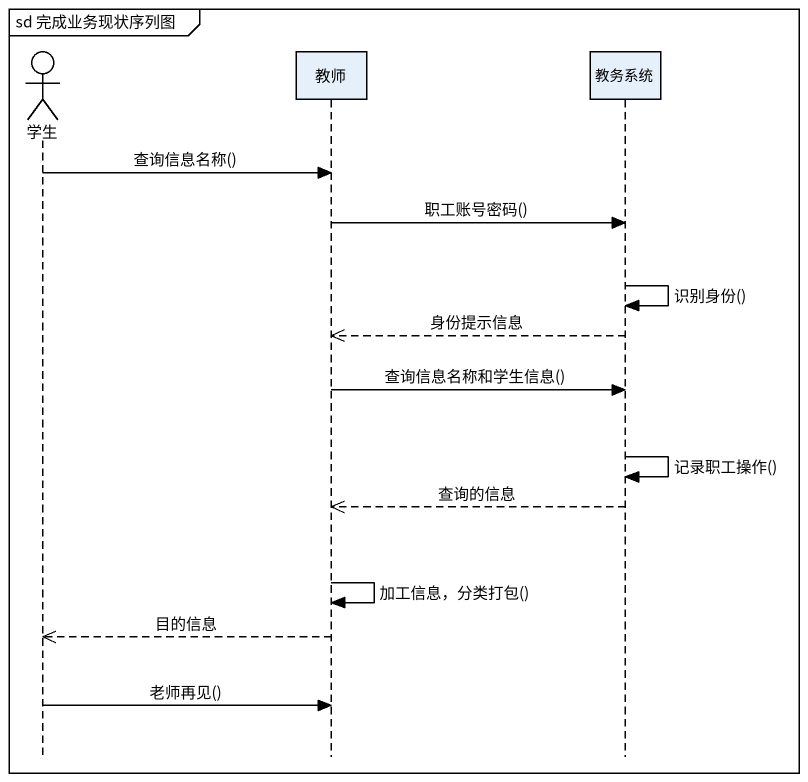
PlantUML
@startuml
mainframe sd 完成业务现状序列图
hide footbox
actor 学生
participant 教师
participant 教务系统

学生 -> 教师 : 查询信息名称()
教师 -> 教务系统 : 职工账号密码()
教务系统 -> 教务系统 : 识别身份()
教务系统 -->> 教师 : 身份提示信息
教师 -> 教务系统 : 查询信息名称和学生信息()
教务系统 -> 教务系统 : 记录职工操作()
教务系统 -->> 教师 : 查询的信息
教师 -> 教师 : 加工信息，分类打包()
教师 -->> 学生 : 目的信息
学生 -> 教师 : 老师再见()
@enduml
